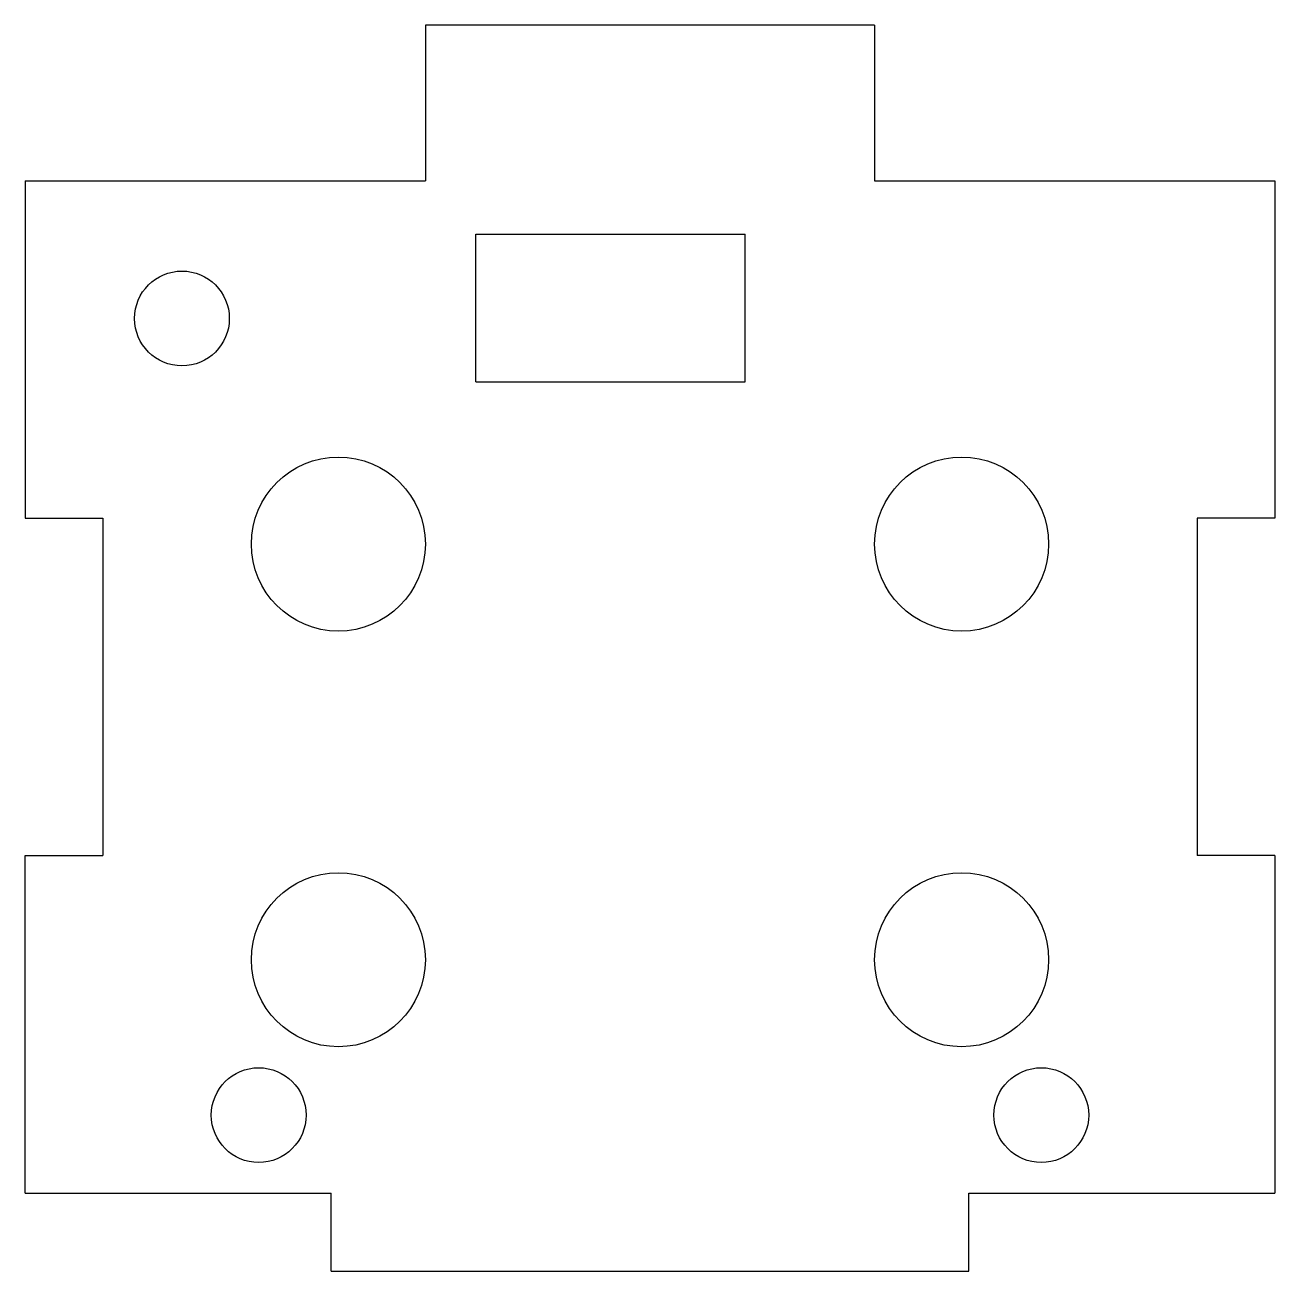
# Model space of a CAD drawing. Extents: x -3.5 to 44.6, y -40.4 to 7.6.
import ezdxf

# ---------------------------------------------------------------- set-up
doc = ezdxf.new("R2010")
doc.units = 0
doc.header["$MEASUREMENT"] = 0
doc.layers.add('VISIBLE', color=7, linetype='CONTINUOUS')

msp = doc.modelspace()

# ---------------------------------------------------------------- linework, layer by layer
at = {"layer": 'VISIBLE'}
for p, q in [((29.203, 7.57), (11.911, 7.57)), ((11.911, 7.57), (11.911, 1.57)), ((29.203, 7.57), (29.203, 1.57)), ((-3.51, 1.57), (11.911, 1.57)), ((-3.51, 1.57), (-3.51, -11.417)), ((29.203, 1.57), (44.625, 1.57)), ((44.625, 1.57), (44.625, -11.417)), ((13.854, -6.169), (13.854, -0.486)), ((13.854, -0.486), (24.225, -0.486)), ((24.225, -6.169), (24.225, -0.486)), ((13.854, -6.169), (24.225, -6.169)), ((-3.51, -11.417), (-0.51, -11.417)), ((-0.51, -11.417), (-0.51, -24.404)), ((41.625, -11.417), (41.625, -24.404)), ((44.625, -11.417), (41.625, -11.417)), ((-3.51, -24.404), (-0.51, -24.404)), ((-3.51, -37.392), (-3.51, -24.404)), ((44.625, -24.404), (41.625, -24.404)), ((44.625, -24.404), (44.625, -37.392)), ((-3.51, -37.392), (8.283, -37.392)), ((8.283, -40.392), (8.283, -37.392)), ((32.831, -40.392), (32.831, -37.392)), ((32.831, -37.392), (44.625, -37.392)), ((8.283, -40.392), (32.831, -40.392))]:
    msp.add_line(p, q, dxfattribs=at)
for centre, radius in [((2.533, -3.727), 1.825), ((8.557, -12.411), 3.35), ((32.557, -12.411), 3.35), ((8.557, -28.411), 3.35), ((32.557, -28.411), 3.35), ((5.49, -34.392), 1.825), ((35.625, -34.392), 1.825)]:
    msp.add_circle(centre, radius, dxfattribs=at)

doc.saveas('drawing.dxf')
